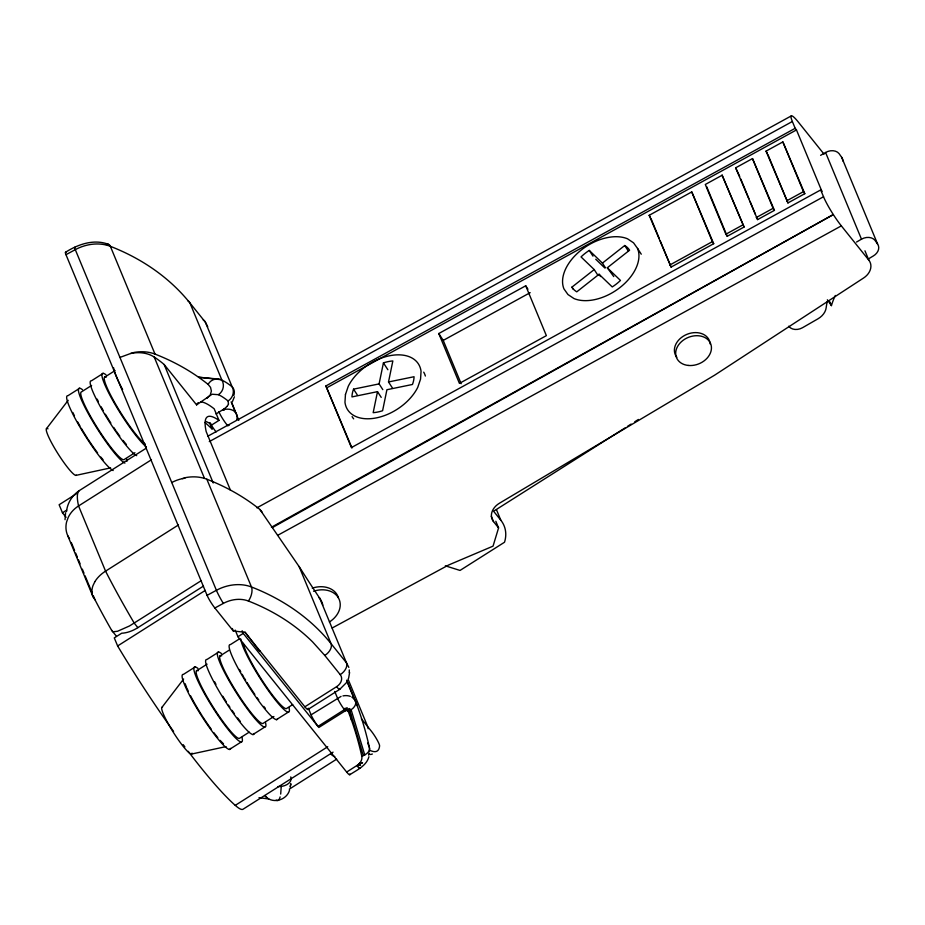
<?xml version="1.0" encoding="UTF-8"?>
<svg xmlns="http://www.w3.org/2000/svg" width="925" height="925" viewBox="0 0 925 925"><rect width="100%" height="100%" fill="white"/><g stroke="black" fill="none" stroke-linecap="round" stroke-linejoin="round"><path stroke-width="1.39" d="M290.762 776.907C292.392 780.885 288.496 784.354 285.016 785.475A13.1 7.897 0.9 0 1 281.246 786.412L280.691 794.078M65.039 519.677L65.571 512.751M66.519 511.629C67.271 503.131 72.254 495.28 79.33 490.585L146.15 448.232M349.615 672.463L348.609 678.268M360.033 767.438A10.545 1.468 57.6 0 1 357.663 766.524L357.906 764.871L359.675 763.183A10.545 8.128 -22.5 0 0 361.767 756.164A516.439 398.502 -22.5 0 0 351.465 720.043L348.089 710.99L345.915 710.423L318.824 727.478L243.24 633.405L242.142 630.746M290.161 787.129L290.866 783.718L290.323 786.343M388.512 381.967L392.847 360.947A34.248 21.576 -33 0 0 383.424 362.877L379.1 383.898L353.558 389.147A34.248 21.576 -33 0 0 351.962 396.906L377.504 391.657L373.168 412.689A34.248 21.576 -33 0 0 382.592 410.746L386.916 389.726L412.458 384.476A34.248 21.576 -33 0 0 414.053 376.729L388.512 381.967L392.223 387.691M234.395 396.813L232.441 401.589M368.925 756.708C366.52 765.854 356.958 769.982 349.8 774.722M346.655 710.319L347.361 707.914L346.147 707.972L346.285 710.354L344.933 708.296L345.568 710.562L344.389 709.66A10.545 1.468 57.6 0 1 337.486 698.109L334.746 691.484M495.823 521.261L498.575 527.909L493.048 546.143L448.567 565.025L332.167 628.006M228.44 404.04L228.093 400.976A194.978 27.264 57.6 0 0 218.392 394.686L212.091 394.235L196.597 404.884L164.153 364.508A138.715 107.034 -22.5 0 0 154.232 357.05A31.392 24.223 -22.5 0 0 130.633 353.5L119.938 357.42M94.893 581.663L92.974 585.641A27.889 18.454 -25.8 0 0 93.067 596.822L95.032 599.839A157.042 21.957 57.6 0 0 111.578 630.202L116.099 635.822M289.548 790.181C286.623 800.634 271.58 804.484 264.862 795.5M206.98 398.305L210.241 394.998L211.386 391.044L210.53 387.355L208.102 384.395C210.657 379.493 217.097 377.423 221.942 380.21A205.523 28.744 57.6 0 1 232.163 386.847A22.466 13.1 -28.8 0 1 234.256 391.263L234.314 392.57A21.703 12.719 -28 0 1 233.863 395.357M347.892 710.758L349.465 708.573L350.217 709.255L348.089 710.99M46.458 428.691L68.184 400.317M161.91 707.405L183.624 679.031M346.736 682.338L339.729 689.345L308.002 709.452M347.337 710.435L349.465 708.573M299.064 566.539L259.925 509.502A263.486 203.315 -22.5 0 0 206.83 479.208A36.884 28.467 -22.5 0 0 185.948 477.543L182.456 478.618M573.396 289.444L571.916 287.155L594.208 269.58L597.92 275.303M594.208 269.58L581.027 256.907A34.248 21.576 -33 0 1 589.26 250.421L602.429 263.105L624.733 245.518A34.248 21.576 -33 0 1 629.59 250.201L607.297 267.776L613.772 276.598M607.297 267.776L620.467 280.448A34.248 21.576 -33 0 1 612.246 286.935L599.065 274.262L576.772 291.838A34.248 21.576 -33 0 1 571.916 287.155M235.193 630.098L237.956 636.758L346.667 772.063L357.906 764.871L360.611 765.114L358.842 764.062L362.554 762.824L359.675 763.183M79.712 388.246L67.953 395.692A44.261 6.186 57.6 0 0 82.198 430.853A44.261 6.186 57.6 0 0 113.185 470.547M103.218 373.342L91.459 380.799A44.261 6.186 57.6 0 0 105.704 415.949A44.261 6.186 57.6 0 0 136.692 455.643M91.621 385.436L81.053 392.142A40.053 5.596 57.6 0 0 99.091 430.518A40.053 5.596 57.6 0 0 124.366 459.401L134.934 452.695M104.56 377.25L115.128 370.543M76.162 493.95L59.131 504.738L62.461 512.797L66.08 517.295M216.057 413.995L222.937 409.648A10.545 1.468 57.6 0 0 224 408.931M62.461 512.797L66.692 510.114M151.457 459.748L78.556 505.952A27.172 23.298 -18.7 0 0 68.253 517.318L66.588 521.931A27.889 24.015 -17.7 0 0 67.768 535.76L93.067 596.822M200.898 401.97A194.978 27.264 57.6 0 1 214.184 408.815L218.982 420.389L211.929 424.853A178.12 24.906 57.6 0 0 205.836 421.442M178.467 524.938L105.566 571.141A27.172 18.142 -25.1 0 0 94.882 581.652M201.049 580.784L129.488 625.971L117.533 631.266L112.954 631.81L111.578 630.202M173.565 731.432A183.393 25.646 57.6 0 1 117.625 645.962L114.284 637.903L121.684 633.22A27.403 17.008 -38.8 0 0 137.86 627.659L203.477 586.08M117.625 645.962L205.234 590.428M237.956 636.758L243.24 633.405M195.163 666.96L183.404 674.406A44.261 6.186 57.6 0 0 201.708 716.1A44.261 6.186 57.6 0 0 230.614 748.383M218.67 652.067L206.911 659.513A44.261 6.186 57.6 0 0 225.214 701.208A44.261 6.186 57.6 0 0 254.121 733.479M239.818 638.655L230.417 644.609A44.261 6.186 57.6 0 0 248.721 686.304A44.261 6.186 57.6 0 0 277.627 718.586M196.493 670.868L207.073 664.162M220 655.964L229.412 650.009M625.022 427.94L493.592 511.236L500.841 520.255A36.884 28.467 -22.5 0 1 504.518 542.235L460.026 570.436L445.33 565.822M627.462 426.402L631.116 424.078M634.758 421.765L638.412 419.453M249.207 732.161L239.806 738.115A40.053 5.596 57.6 0 1 211.744 704.804A40.053 5.596 57.6 0 1 198.17 670.775M273.892 716.517L263.313 723.223A40.053 5.596 57.6 0 1 235.251 689.911A40.053 5.596 57.6 0 1 221.676 655.883M292.693 704.596L286.819 708.319A40.053 5.596 57.6 0 1 264.411 683.795A40.053 5.596 57.6 0 1 243.31 643.442M229.388 749.47L241.148 742.023M252.895 734.566L264.654 727.119M276.402 719.673L288.161 712.227M66.08 252.363A10.557 1.48 57.6 0 0 65.976 254.676L207.096 595.342A10.557 1.48 57.6 0 0 214.854 607.991L233.331 631.012L245.009 632.284L304.868 706.793L336.608 686.685A10.545 8.128 -22.5 0 0 340.238 674.649A10.545 6.544 -38.8 0 0 346.493 662.867L319.715 598.232A205.523 28.744 57.6 0 1 299.087 566.47L331.069 643.673L346.493 662.867L348.829 667.399M345.233 710.735L344.389 709.66L317.98 726.391A10.545 1.468 57.6 0 1 311.089 714.84L341.059 696.409M188.203 751.308A183.393 25.646 57.6 0 0 235.251 805.363L327.728 746.753M333.069 752.152L243.032 809.225A73.78 10.314 57.6 0 1 235.251 805.363M289.294 789.164L336.677 759.136M346.655 680.719L354.275 699.127A12.649 9.759 -22.5 0 1 355.454 701.162A10.545 6.706 -21.1 0 1 351.118 709.741L348.228 711.256M820.625 155.331L825.574 152.475A10.545 8.128 -22.5 0 1 839.079 153.619L841.692 157.354L877.605 244.061A10.545 8.128 -22.5 0 1 873.223 256.028A84.314 65.062 -22.5 0 0 868.378 258.988M856.538 242.038L861.487 239.182A10.545 8.128 -22.5 0 1 874.992 240.338L877.605 244.061M271.43 527.25L833.321 214.577L272.412 527.574M207.824 436.195L791.141 115.983M209.281 441.607L792.355 121.499A24.281 3.388 57.7 0 1 798.379 122.135L824.071 154.174M325.889 385.956L795.176 128.309L796.471 129.928L821.99 191.556L820.695 189.937L351.419 447.584L325.889 385.956L351.986 447.989M326.999 387.667L796.471 129.928M649.177 215.305L691.761 191.914L713.695 243.703L671.111 267.094L649.177 215.305L650.506 217.363M722.124 175.241L705.301 184.48L725.894 234.21L727.235 236.28L744.07 227.041L722.124 175.241L744.07 227.041M735.664 167.818L752.499 158.58L774.433 210.368L757.598 219.607L735.664 167.818L739.711 176.421M766.027 151.145L782.862 141.907L804.796 193.695L787.961 202.933L766.027 151.145L767.368 153.203M525.724 285.79L546.374 335.648L459.424 383.389L438.774 333.532L525.724 285.79L527.944 289.224M461.159 383.702L443.225 340.4L530.175 292.658M669.769 265.036L712.366 241.645L691.761 191.914M725.894 234.21L742.729 224.972M756.257 217.548L773.092 208.31L752.499 158.58M786.62 200.875L803.455 191.637L782.862 141.907M256.896 507.837L823.516 196.748L820.695 189.937M277.581 535.39L841.345 225.873L868.818 260.133A15.806 12.198 -22.5 0 1 863.568 278.02L714.505 375.249L499.431 503.235A15.806 12.198 -22.5 0 0 493.499 521.573L498.575 527.909M65.467 252.294C78.093 244.281 93.864 238.731 108.583 244.362M65.987 254.687L75.295 249.646A36.884 28.467 -22.5 0 1 110.364 246.327A263.486 203.315 -22.5 0 1 189.96 303.018L205.385 322.212L207.72 326.745M207.096 595.342L216.404 590.3A36.884 28.467 -22.5 0 1 251.473 586.982A263.486 203.315 -22.5 0 1 331.069 643.673A10.545 6.544 -38.8 0 1 324.814 655.455L340.238 674.649M214.854 608.003L223.353 603.401A26.351 20.327 -22.5 0 1 248.409 601.03A252.953 195.187 -22.5 0 1 312.604 641.915L324.814 655.455M361.767 756.164L364.762 754.939A10.545 6.637 -12.5 0 0 369.272 746.995A526.984 406.63 -22.5 0 0 355.454 701.162M130.633 353.5L134.125 352.437A36.884 28.467 -22.5 0 1 155.007 354.09A263.486 203.315 -22.5 0 1 208.102 384.395M75.804 475.404L110.607 467.888M191.244 754.118L226.058 746.602M281.246 786.412L277.858 786.608M268.701 798.957L259 797.697M217.895 378.996L198.551 377.227L212.311 378.73M215.062 379.03L220.566 379.632M218.867 411.717A10.545 1.468 57.6 0 0 227.088 424.945L229.088 425.431M351.835 697.068L354.275 699.127M595.735 259.243L604.857 268.019M265.302 795.928L267.186 797.882M227.088 424.945L227.943 425.905M356.877 765.588L357.663 766.524M259.925 509.502L262.376 512.485M361.421 718.829L371.237 731.051A10.545 1.468 57.6 0 1 379.585 745.874A194.978 27.264 57.6 0 1 370.15 750.464M137.86 627.659L134.229 623.126A184.445 25.796 57.6 0 1 105.566 571.141L78.556 505.952A184.445 25.796 57.6 0 1 79.33 490.585M788.759 326.201L789.025 326.56A10.545 8.128 -22.5 0 0 802.53 327.704L817.966 318.824A15.806 12.198 -22.5 0 0 826.187 307.69A84.314 65.062 -22.5 0 1 827.204 301.816M637.556 248.467L633.544 242.824L627.497 238.789A42.157 26.547 -33 0 0 581.316 249.981A42.157 26.547 -33 0 0 563.949 288.889L567.962 294.532L574.009 298.567A42.157 26.547 -33 0 0 620.189 287.374A42.157 26.547 -33 0 0 637.556 248.467L641.268 254.202M827.355 299.792L831.425 305.643A84.314 65.062 -22.5 0 1 835.321 295.468M355.697 703.301L357.293 705.671L346.748 680.153M803.455 191.637L804.796 193.695M773.092 208.31L774.433 210.368M712.366 241.645L713.695 243.703M624.733 245.518L628.445 251.253M602.429 263.105L605.401 267.683M589.26 250.421L592.971 256.144M599.065 274.262L600.556 276.552M438.774 333.532L443.225 340.4M383.424 362.877L387.876 369.746M379.1 383.898L382.811 389.633M377.504 391.657L381.216 397.38M353.558 389.147L357.27 394.871M245.044 632.133L258.503 650.044A10.106 1.411 57.6 0 0 260.318 651.177M67.779 535.76L69.572 538.789M825.574 152.475L861.487 239.182M864.956 250.814L868.818 260.133M792.355 121.499L795.176 128.309M829.817 301.77L831.425 305.643M767.9 154.51L787.961 202.933M740.798 179.034L748.926 198.667M750.013 201.28L755.424 214.369M756.511 216.993L757.598 219.607M706.631 186.549L727.235 236.28M651.05 218.67L659.178 238.303M660.265 240.916L671.111 267.094M496.471 509.721L500.841 520.255M491.291 516.254L493.499 521.573M347.997 679.008L367.514 726.125A184.445 25.796 57.6 0 1 368.173 728.761M231.747 402.525L238.8 420.343M231.146 401.878L235.505 412.4M367.653 743.076L369.272 746.995A21.078 16.268 -22.5 0 1 369.538 751.007M230.51 490.319L206.194 431.628A178.12 24.906 57.6 0 1 218.982 420.389M308.349 708.226L311.089 714.84M164.153 364.508L213.224 482.966M155.007 354.09L110.364 246.327A10.545 5.226 -68.7 0 0 105.97 244.547M206.83 479.208L251.473 586.982A10.545 5.226 -68.7 0 1 248.409 601.03M154.232 357.05L204.402 478.167M232.314 628.526L233.331 631.012M71.271 542.478L74.59 550.479M75.7 553.15L77.353 557.151M78.463 559.822L80.117 563.822M82.325 569.153L83.978 573.153M85.088 575.824L92.269 593.168M93.379 595.839L95.032 599.839M209.536 422.586L212.253 429.212A191.822 26.825 57.6 0 0 204.968 422.505M351.118 709.741L364.762 754.939M363.317 755.621L349.719 710.562L351.465 720.043M313.54 591.248A22.663 17.482 -22.5 0 1 338.723 598.44A22.663 17.482 -22.5 0 1 329.392 621.982M312.257 588.15A22.663 17.482 -22.5 0 1 338.446 597.897M676.857 357.304A18.442 14.233 -22.5 0 1 687.078 334.272A18.442 14.233 -22.5 0 1 710.134 343.927M841.345 225.873A24.374 3.399 57.7 0 1 823.47 196.643M423.719 372.162A42.157 26.547 -33 0 1 425.361 376.036M353.674 418.863A42.157 26.547 -33 0 1 352.09 416.585M192.042 753.112A27.681 3.873 57.6 0 1 174.328 733.872A27.681 3.873 57.6 0 1 162.488 707.186M223.515 743.769A40.527 5.666 57.6 0 1 220.185 740.382M217.791 737.63A40.527 5.666 57.6 0 1 213.86 732.681M211.351 729.316A40.527 5.666 57.6 0 1 202.679 716.644M201.997 715.58A40.527 5.666 57.6 0 1 190.515 695.739M188.284 691.195A40.527 5.666 57.6 0 1 186.896 688.119M186.492 687.159A40.527 5.666 57.6 0 1 185.197 683.737M241.945 737.364A44.261 6.186 57.6 0 1 213.467 708.654A44.261 6.186 57.6 0 1 197.95 668.428M288.958 707.567A44.261 6.186 57.6 0 1 267.857 689.877A44.261 6.186 57.6 0 1 240.905 639.175M265.382 708.365A40.053 5.596 57.6 0 1 263.729 706.388M258.769 699.947A40.053 5.596 57.6 0 1 257.15 697.728M254.814 694.409A40.053 5.596 57.6 0 1 249.796 686.893M249.102 685.795A40.053 5.596 57.6 0 1 247.01 682.465M245.634 680.233A40.053 5.596 57.6 0 1 244.316 678.025M243.587 676.776A40.053 5.596 57.6 0 1 242.142 674.279M240.754 671.827A40.053 5.596 57.6 0 1 239.459 669.446M265.452 722.46A44.261 6.186 57.6 0 1 236.973 693.762A44.261 6.186 57.6 0 1 221.457 653.536M240.222 721.28A40.053 5.596 57.6 0 1 237.609 717.973M234.453 713.742A40.053 5.596 57.6 0 1 232.025 710.331M229.874 707.209A40.053 5.596 57.6 0 1 228.429 705.058M226.29 701.786A40.053 5.596 57.6 0 1 222.809 696.247M215.953 684.338A40.053 5.596 57.6 0 1 214.531 681.656M841.692 157.354A10.545 8.128 -22.5 0 1 842.837 160.985M76.382 475.184A27.681 3.873 57.6 0 1 56.575 451.469A27.681 3.873 57.6 0 1 47.984 428.83M103.091 459.783A40.527 5.666 57.6 0 1 100.813 457.042M97.576 452.868A40.527 5.666 57.6 0 1 87.921 438.993M87.227 437.93A40.527 5.666 57.6 0 1 81.273 428.24M80.036 426.124A40.527 5.666 57.6 0 1 77.688 421.962M74.474 415.845A40.527 5.666 57.6 0 1 72.832 412.481M124.933 463.101A44.261 6.186 57.6 0 1 91.078 418.528A44.261 6.186 57.6 0 1 82.498 389.714M126.494 458.65A44.261 6.186 57.6 0 1 126.968 461.297M122.609 389.517A44.261 6.186 57.6 0 1 113.706 367.907M145.329 444.104A40.053 5.596 57.6 0 1 116.261 405.3A40.053 5.596 57.6 0 1 106.225 377.169M146.416 446.937A44.261 6.186 57.6 0 1 112.769 400.444A44.261 6.186 57.6 0 1 106.005 374.822M126.436 444.555A40.053 5.596 57.6 0 1 123.037 440.392M119.811 436.126A40.053 5.596 57.6 0 1 116.573 431.617M115.868 430.599A40.053 5.596 57.6 0 1 113.706 427.419M110.85 423.072A40.053 5.596 57.6 0 1 105.369 414.203M103.184 410.469A40.053 5.596 57.6 0 1 101.137 406.803M98.408 401.623A40.053 5.596 57.6 0 1 97.16 399.103M226.798 406.526A10.094 4.301 -28.6 0 1 222.971 409.683M228.521 404.017A10.637 4.313 -29.5 0 1 226.856 406.514M196.597 404.884A194.978 27.264 57.6 0 1 198.274 402.687M228.093 400.976A10.545 9.655 -51.2 0 0 232.163 386.847L205.385 322.212A10.545 6.544 -38.8 0 0 203.257 320.015M218.392 394.686A10.545 10.221 -66.5 0 0 221.942 380.21L189.96 303.018A10.545 6.544 -38.8 0 0 187.833 300.81M349.268 669.943A21.078 16.268 -22.5 0 1 349.211 672.579M322.837 605.17A22.235 20.096 -10.5 0 0 320.778 599.862L319.715 598.232A10.545 1.792 -33.8 0 0 318.871 597.804M339.752 688.524A10.545 1.468 57.6 0 1 336.608 686.685M308.083 709.151A10.545 1.468 57.6 0 1 304.868 706.793M223.353 603.401A10.545 0.902 61.5 0 1 216.404 590.3L75.295 249.646A10.545 0.902 61.5 0 1 75.029 247.484M171.761 482.526A31.392 24.223 -22.5 0 1 184.919 478.179M280.113 796.899A35.231 7.088 81.9 0 1 276.182 800.137M334.792 756.685A13.1 10.106 -22.5 0 1 330.688 753.806M223.387 409.717A12.73 9.435 -23.4 0 1 226.96 409.151A12.649 9.377 -23.4 0 1 236.638 414.354A10.545 8.568 -20.8 0 1 236.754 419.534M342.967 695.901A12.649 9.759 -22.5 0 1 350.297 696.352M216.115 431.906A10.545 1.468 57.6 0 1 210.021 422.91M184.884 746.903A183.393 25.646 57.6 0 1 183.208 744.66M349.823 773.913A10.545 1.468 57.6 0 1 346.667 772.063M372.37 754.002A194.978 27.264 57.6 0 1 368.844 754.28M369.214 753.077A21.078 16.268 -22.5 0 1 368.601 755.135M345.453 394.524L344.967 402.317A42.157 26.547 -33 0 0 376.625 417.834A42.157 26.547 -33 0 0 417.742 387.367L420.563 379.1L421.048 371.318A42.157 26.547 -33 0 0 389.39 355.79A42.157 26.547 -33 0 0 348.274 386.257L345.453 394.524M688.165 365.433A18.442 14.233 -22.5 0 0 711.036 344.805A18.442 14.233 -22.5 0 0 681.494 341.626A18.442 14.233 -22.5 0 0 688.165 365.433"/></g></svg>
